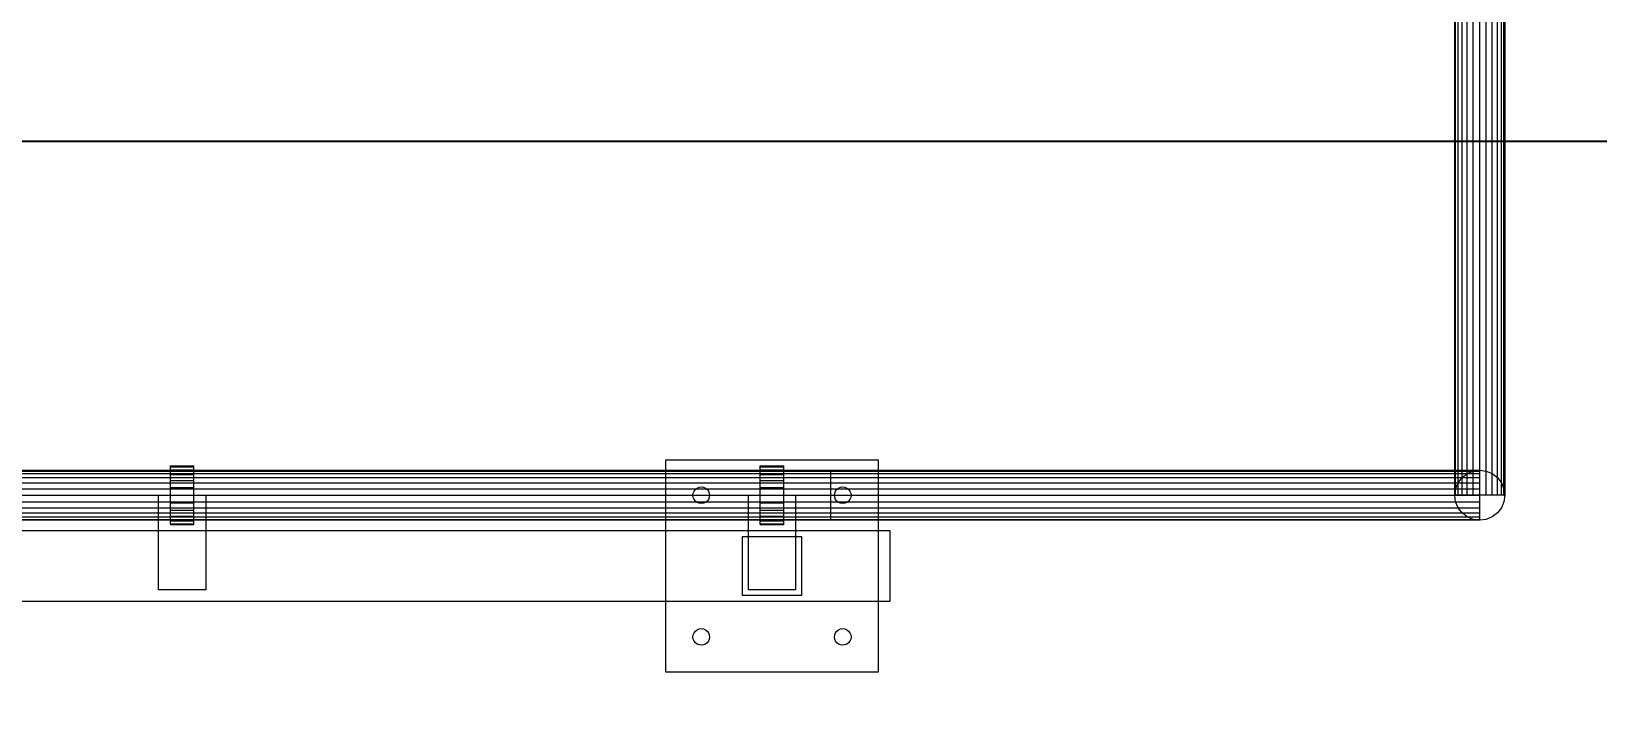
# Model space of a CAD drawing. Header units: millimetres. Extents: x -191664 to 191490, y -197311 to 10263.
# Drawn here: x 5097 to 6425, y -91244 to -90657 of the extents above; entities that cross this region are included whole.
import ezdxf

# ---------------------------------------------------------------- set-up
doc = ezdxf.new("R2010")
doc.units = ezdxf.units.MM
for name, color, linetype, lineweight in [('COTAS_O', 1, 'Continuous', 0), ('DET_mezcladora_superior', 7, 'Continuous', 0), ('R15_COTAS_TRANSPORTE_P', 1, 'Continuous', 0)]:
    doc.layers.add(name, color=color, linetype=linetype, lineweight=lineweight)
doc.dimstyles.new('PLANTA_20', dxfattribs={"dimtxt": 50, "dimasz": 30, "dimexe": 30, "dimexo": 16, "dimgap": 20, "dimtad": 1, "dimtih": 1, "dimtoh": 1, "dimdec": 1, "dimzin": 0, "dimdsep": 46, "dimcen": 0.09, "dimadec": 0, "dimazin": 0, "dimtfac": 1, "dimtdec": 4, "dimtofl": 0, "dimtmove": 0, "dimatfit": 3, "dimfxl": 1, "dimtolj": 1, "dimtzin": 0, "dimarcsym": 0})

# ---------------------------------------------------------------- blocks, each defined once
blk = doc.blocks.new('*D66')
at = {"layer": 'COTAS_O', "color": 0, "lineweight": -2, "transparency": 16777216}
for p, q in [((1475, -90266), (1475, -90780)), ((7675, -90266), (7675, -90780)), ((1505, -90750), (7645, -90750))]:
    blk.add_line(p, q, dxfattribs=at)
at = {"layer": 'COTAS_O', "color": 0, "transparency": 16777216}
for points in [[(1505, -90745), (1505, -90755), (1475, -90750)], [(7645, -90745), (7645, -90755), (7675, -90750)]]:
    blk.add_solid(points, dxfattribs=at)
at = {"layer": 'Defpoints', "color": 0, "transparency": 16777216}
for p in [(1475, -90250), (7675, -90250), (7675, -90750)]:
    blk.add_point(p, dxfattribs=at)
blk = doc.blocks.new('*D133')
at = {"layer": 'Defpoints', "color": 0, "transparency": 16777216}
for p in [(439.7, -194148), (217.9, -194406.1), (-500, -194490), (-500, -194490), (500, -194490)]:
    blk.add_point(p, dxfattribs=at)
at = {"layer": 'R15_COTAS_TRANSPORTE_P', "color": 0, "lineweight": -2, "transparency": 16777216}
blk.add_arc((-500, -194490), 722.8, 2.3783, 17.6217, dxfattribs=at)
at = {"layer": 'R15_COTAS_TRANSPORTE_P', "color": 0, "transparency": 16777216}
for points in [[(184.1, -194272.8), (193.6, -194269.6), (179.2, -194242.8)], [(227.1, -194459.9), (217.2, -194460.1), (222.8, -194490)]]:
    blk.add_solid(points, dxfattribs=at)

msp = doc.modelspace()

# ---------------------------------------------------------------- linework, layer by layer
at = {"layer": 'DET_mezcladora_superior', "color": 134, "true_color": 0x238fa9}
for p, q in [((6303.8, -91050), (6303.8, -89760)), ((6304.52, -91050), (6304.52, -89760)), ((6306.64, -91050), (6306.64, -89760)), ((6310.01, -91050), (6310.01, -89760)), ((6314.4, -91050), (6314.4, -89760)), ((6319.51, -91050), (6319.51, -89760)), ((6325, -91050), (6325, -89760)), ((6330.49, -91050), (6330.49, -89760)), ((6335.6, -91050), (6335.6, -89760)), ((6339.99, -91050), (6339.99, -89760)), ((6343.36, -91050), (6343.36, -89760)), ((6345.48, -91050), (6345.48, -89760)), ((6346.2, -89760), (6346.2, -91050)), ((4995, -91028.8), (5775, -91028.8)), ((4995, -91029.52), (5775, -91029.52)), ((4995, -91031.64), (5775, -91031.64)), ((5775, -91029.52), (5775, -91028.8)), ((5775, -91028.8), (6325, -91028.8)), ((5775, -91031.64), (5775, -91029.52)), ((5775, -91029.52), (6325, -91029.52)), ((5775, -91035.01), (5775, -91031.64)), ((5775, -91031.64), (6325, -91031.64)), ((6310.01, -91035.01), (6314.4, -91031.64)), ((6314.4, -91031.64), (6319.51, -91029.52)), ((6319.51, -91029.52), (6325, -91028.8)), ((6325, -91029.52), (6325, -91028.8)), ((6325, -91028.8), (6330.49, -91029.52)), ((6325, -91031.64), (6325, -91029.52)), ((6325, -91035.01), (6325, -91031.64)), ((6330.49, -91029.52), (6335.6, -91031.64)), ((6335.6, -91031.64), (6339.99, -91035.01)), ((4995, -91035.01), (5775, -91035.01)), ((4995, -91039.4), (5775, -91039.4)), ((4995, -91044.51), (5775, -91044.51)), ((5775, -91039.4), (5775, -91035.01)), ((5775, -91035.01), (6325, -91035.01)), ((5775, -91044.51), (5775, -91039.4)), ((5775, -91039.4), (6325, -91039.4)), ((5775, -91050), (5775, -91044.51)), ((5775, -91044.51), (6325, -91044.51)), ((6303.8, -91050), (6304.52, -91044.51)), ((6304.52, -91044.51), (6306.64, -91039.4)), ((6306.64, -91039.4), (6310.01, -91035.01)), ((6325, -91039.4), (6325, -91035.01)), ((6325, -91044.51), (6325, -91039.4)), ((6325, -91050), (6325, -91044.51)), ((6339.99, -91035.01), (6343.36, -91039.4)), ((6343.36, -91039.4), (6345.48, -91044.51)), ((6345.48, -91044.51), (6346.2, -91050)), ((4995, -91050), (5775, -91050)), ((4995, -91055.49), (5775, -91055.49)), ((5775, -91055.49), (5775, -91050)), ((5775, -91050), (6325, -91050)), ((5775, -91060.6), (5775, -91055.49)), ((5775, -91055.49), (6325, -91055.49)), ((6304.52, -91055.49), (6303.8, -91050)), ((6304.52, -91050), (6303.8, -91050)), ((6306.64, -91050), (6304.52, -91050)), ((6306.64, -91060.6), (6304.52, -91055.49)), ((6310.01, -91050), (6306.64, -91050)), ((6314.4, -91050), (6310.01, -91050)), ((6319.51, -91050), (6314.4, -91050)), ((6325, -91050), (6319.51, -91050)), ((6325, -91055.49), (6325, -91050)), ((6330.49, -91050), (6325, -91050)), ((6325, -91060.6), (6325, -91055.49)), ((6335.6, -91050), (6330.49, -91050)), ((6339.99, -91050), (6335.6, -91050)), ((6343.36, -91050), (6339.99, -91050)), ((6345.48, -91050), (6343.36, -91050)), ((6345.48, -91055.49), (6343.36, -91060.6)), ((6346.2, -91050), (6345.48, -91055.49)), ((6345.48, -91050), (6346.2, -91050)), ((4995, -91060.6), (5775, -91060.6)), ((4995, -91064.99), (5775, -91064.99)), ((4995, -91068.36), (5775, -91068.36)), ((4995, -91070.48), (5775, -91070.48)), ((5775, -91071.2), (4995, -91071.2)), ((5775, -91064.99), (5775, -91060.6)), ((5775, -91060.6), (6325, -91060.6)), ((5775, -91068.36), (5775, -91064.99)), ((5775, -91064.99), (6325, -91064.99)), ((5775, -91070.48), (5775, -91068.36)), ((5775, -91068.36), (6325, -91068.36)), ((5775, -91071.2), (5775, -91070.48)), ((5775, -91070.48), (6325, -91070.48)), ((6325, -91071.2), (5775, -91071.2)), ((6310.01, -91064.99), (6306.64, -91060.6)), ((6314.4, -91068.36), (6310.01, -91064.99)), ((6319.51, -91070.48), (6314.4, -91068.36)), ((6325, -91071.2), (6319.51, -91070.48)), ((6325, -91064.99), (6325, -91060.6)), ((6325, -91068.36), (6325, -91064.99)), ((6325, -91070.48), (6325, -91068.36)), ((6325, -91071.2), (6325, -91070.48)), ((6330.49, -91070.48), (6325, -91071.2)), ((6335.6, -91068.36), (6330.49, -91070.48)), ((6339.99, -91064.99), (6335.6, -91068.36)), ((6343.36, -91060.6), (6339.99, -91064.99))]:
    msp.add_line(p, q, dxfattribs=at)
at = {"layer": 'DET_mezcladora_superior', "color": 139, "true_color": 0x344b58}
for p, q in [((5635, -91200), (5635, -91020)), ((5635, -91020), (5815, -91020)), ((5815, -91020), (5815, -91200)), ((5205, -91130), (5205, -91050)), ((5205, -91050), (5245, -91050)), ((5245, -91050), (5245, -91130)), ((5705, -91130), (5705, -91050)), ((5705, -91050), (5745, -91050)), ((5745, -91050), (5745, -91130)), ((3525, -91080), (5825, -91080)), ((5700, -91135), (5700, -91085)), ((5700, -91085), (5750, -91085)), ((5750, -91085), (5750, -91135)), ((5825, -91080), (5825, -91140)), ((5245, -91130), (5205, -91130)), ((5750, -91135), (5700, -91135)), ((5745, -91130), (5705, -91130)), ((5825, -91140), (3525, -91140)), ((5815, -91200), (5635, -91200))]:
    msp.add_line(p, q, dxfattribs=at)
at = {"layer": 'DET_mezcladora_superior', "color": 9, "true_color": 0xb9c5c9}
for p, q in [((5215, -91025.85), (5215, -91025)), ((5215, -91025), (5235, -91025)), ((5215, -91028.35), (5215, -91025.85)), ((5215, -91025.85), (5235, -91025.85)), ((5215, -91032.32), (5215, -91028.35)), ((5215, -91028.35), (5235, -91028.35)), ((5215, -91037.5), (5215, -91032.32)), ((5215, -91032.32), (5235, -91032.32)), ((5235, -91025.85), (5235, -91025)), ((5235, -91028.35), (5235, -91025.85)), ((5235, -91032.32), (5235, -91028.35)), ((5235, -91037.5), (5235, -91032.32)), ((5715, -91025.85), (5715, -91025)), ((5715, -91025), (5735, -91025)), ((5715, -91028.35), (5715, -91025.85)), ((5715, -91025.85), (5735, -91025.85)), ((5715, -91032.32), (5715, -91028.35)), ((5715, -91028.35), (5735, -91028.35)), ((5715, -91037.5), (5715, -91032.32)), ((5715, -91032.32), (5735, -91032.32)), ((5735, -91025.85), (5735, -91025)), ((5735, -91028.35), (5735, -91025.85)), ((5735, -91032.32), (5735, -91028.35)), ((5735, -91037.5), (5735, -91032.32)), ((5215, -91043.53), (5215, -91037.5)), ((5215, -91037.5), (5235, -91037.5)), ((5215, -91050), (5215, -91043.53)), ((5215, -91043.53), (5235, -91043.53)), ((5235, -91043.53), (5235, -91037.5)), ((5235, -91050), (5235, -91043.53)), ((5658.24, -91048.19), (5658.94, -91046.5)), ((5658.94, -91046.5), (5660.05, -91045.05)), ((5660.05, -91045.05), (5661.5, -91043.94)), ((5661.5, -91043.94), (5663.19, -91043.24)), ((5663.19, -91043.24), (5665, -91043)), ((5665, -91043), (5666.81, -91043.24)), ((5666.81, -91043.24), (5668.5, -91043.94)), ((5668.5, -91043.94), (5669.95, -91045.05)), ((5669.95, -91045.05), (5671.06, -91046.5)), ((5671.06, -91046.5), (5671.76, -91048.19)), ((5715, -91043.53), (5715, -91037.5)), ((5715, -91037.5), (5735, -91037.5)), ((5715, -91050), (5715, -91043.53)), ((5715, -91043.53), (5735, -91043.53)), ((5735, -91043.53), (5735, -91037.5)), ((5735, -91050), (5735, -91043.53)), ((5778.24, -91048.19), (5778.94, -91046.5)), ((5778.94, -91046.5), (5780.05, -91045.05)), ((5780.05, -91045.05), (5781.5, -91043.94)), ((5781.5, -91043.94), (5783.19, -91043.24)), ((5783.19, -91043.24), (5785, -91043)), ((5785, -91043), (5786.81, -91043.24)), ((5786.81, -91043.24), (5788.5, -91043.94)), ((5788.5, -91043.94), (5789.95, -91045.05)), ((5789.95, -91045.05), (5791.06, -91046.5)), ((5791.06, -91046.5), (5791.76, -91048.19)), ((5215, -91056.47), (5215, -91050)), ((5215, -91050), (5235, -91050)), ((5215, -91062.5), (5215, -91056.47)), ((5215, -91056.47), (5235, -91056.47)), ((5235, -91056.47), (5235, -91050)), ((5235, -91062.5), (5235, -91056.47)), ((5658, -91050), (5658.24, -91048.19)), ((5658.24, -91051.81), (5658, -91050)), ((5658.94, -91053.5), (5658.24, -91051.81)), ((5660.05, -91054.95), (5658.94, -91053.5)), ((5661.5, -91056.06), (5660.05, -91054.95)), ((5663.19, -91056.76), (5661.5, -91056.06)), ((5665, -91057), (5663.19, -91056.76)), ((5666.81, -91056.76), (5665, -91057)), ((5668.5, -91056.06), (5666.81, -91056.76)), ((5669.95, -91054.95), (5668.5, -91056.06)), ((5671.06, -91053.5), (5669.95, -91054.95)), ((5671.76, -91051.81), (5671.06, -91053.5)), ((5671.76, -91048.19), (5672, -91050)), ((5672, -91050), (5671.76, -91051.81)), ((5715, -91056.47), (5715, -91050)), ((5715, -91050), (5735, -91050)), ((5715, -91062.5), (5715, -91056.47)), ((5715, -91056.47), (5735, -91056.47)), ((5735, -91056.47), (5735, -91050)), ((5735, -91062.5), (5735, -91056.47)), ((5778, -91050), (5778.24, -91048.19)), ((5778.24, -91051.81), (5778, -91050)), ((5778.94, -91053.5), (5778.24, -91051.81)), ((5780.05, -91054.95), (5778.94, -91053.5)), ((5781.5, -91056.06), (5780.05, -91054.95)), ((5783.19, -91056.76), (5781.5, -91056.06)), ((5785, -91057), (5783.19, -91056.76)), ((5786.81, -91056.76), (5785, -91057)), ((5788.5, -91056.06), (5786.81, -91056.76)), ((5789.95, -91054.95), (5788.5, -91056.06)), ((5791.06, -91053.5), (5789.95, -91054.95)), ((5791.76, -91051.81), (5791.06, -91053.5)), ((5791.76, -91048.19), (5792, -91050)), ((5792, -91050), (5791.76, -91051.81)), ((5215, -91067.68), (5215, -91062.5)), ((5215, -91062.5), (5235, -91062.5)), ((5215, -91071.65), (5215, -91067.68)), ((5215, -91067.68), (5235, -91067.68)), ((5215, -91074.15), (5215, -91071.65)), ((5215, -91071.65), (5235, -91071.65)), ((5235, -91067.68), (5235, -91062.5)), ((5235, -91071.65), (5235, -91067.68)), ((5235, -91074.15), (5235, -91071.65)), ((5715, -91067.68), (5715, -91062.5)), ((5715, -91062.5), (5735, -91062.5)), ((5715, -91071.65), (5715, -91067.68)), ((5715, -91067.68), (5735, -91067.68)), ((5715, -91074.15), (5715, -91071.65)), ((5715, -91071.65), (5735, -91071.65)), ((5735, -91067.68), (5735, -91062.5)), ((5735, -91071.65), (5735, -91067.68)), ((5735, -91074.15), (5735, -91071.65)), ((5215, -91074.15), (5215, -91075)), ((5215, -91074.15), (5235, -91074.15)), ((5235, -91075), (5215, -91075)), ((5235, -91075), (5235, -91074.15)), ((5715, -91074.15), (5715, -91075)), ((5715, -91074.15), (5735, -91074.15)), ((5735, -91075), (5715, -91075)), ((5735, -91075), (5735, -91074.15)), ((5658.24, -91168.19), (5658.94, -91166.5)), ((5658.94, -91166.5), (5660.05, -91165.05)), ((5660.05, -91165.05), (5661.5, -91163.94)), ((5661.5, -91163.94), (5663.19, -91163.24)), ((5663.19, -91163.24), (5665, -91163)), ((5665, -91163), (5666.81, -91163.24)), ((5666.81, -91163.24), (5668.5, -91163.94)), ((5668.5, -91163.94), (5669.95, -91165.05)), ((5669.95, -91165.05), (5671.06, -91166.5)), ((5671.06, -91166.5), (5671.76, -91168.19)), ((5778.24, -91168.19), (5778.94, -91166.5)), ((5778.94, -91166.5), (5780.05, -91165.05)), ((5780.05, -91165.05), (5781.5, -91163.94)), ((5781.5, -91163.94), (5783.19, -91163.24)), ((5783.19, -91163.24), (5785, -91163)), ((5785, -91163), (5786.81, -91163.24)), ((5786.81, -91163.24), (5788.5, -91163.94)), ((5788.5, -91163.94), (5789.95, -91165.05)), ((5789.95, -91165.05), (5791.06, -91166.5)), ((5791.06, -91166.5), (5791.76, -91168.19)), ((5658, -91170), (5658.24, -91168.19)), ((5658.24, -91171.81), (5658, -91170)), ((5658.94, -91173.5), (5658.24, -91171.81)), ((5660.05, -91174.95), (5658.94, -91173.5)), ((5661.5, -91176.06), (5660.05, -91174.95)), ((5663.19, -91176.76), (5661.5, -91176.06)), ((5665, -91177), (5663.19, -91176.76)), ((5666.81, -91176.76), (5665, -91177)), ((5668.5, -91176.06), (5666.81, -91176.76)), ((5669.95, -91174.95), (5668.5, -91176.06)), ((5671.06, -91173.5), (5669.95, -91174.95)), ((5671.76, -91171.81), (5671.06, -91173.5)), ((5671.76, -91168.19), (5672, -91170)), ((5672, -91170), (5671.76, -91171.81)), ((5778, -91170), (5778.24, -91168.19)), ((5778.24, -91171.81), (5778, -91170)), ((5778.94, -91173.5), (5778.24, -91171.81)), ((5780.05, -91174.95), (5778.94, -91173.5)), ((5781.5, -91176.06), (5780.05, -91174.95)), ((5783.19, -91176.76), (5781.5, -91176.06)), ((5785, -91177), (5783.19, -91176.76)), ((5786.81, -91176.76), (5785, -91177)), ((5788.5, -91176.06), (5786.81, -91176.76)), ((5789.95, -91174.95), (5788.5, -91176.06)), ((5791.06, -91173.5), (5789.95, -91174.95)), ((5791.76, -91171.81), (5791.06, -91173.5)), ((5791.76, -91168.19), (5792, -91170)), ((5792, -91170), (5791.76, -91171.81))]:
    msp.add_line(p, q, dxfattribs=at)

# ---------------------------------------------------------------- dimensions: what is measured, and where the dimension line sits
at = {"layer": 'COTAS_O'}
dim = msp.add_aligned_dim(p1=(1475, -90250), p2=(7675, -90250), distance=-500, text='<> O', dimstyle='PLANTA_20', dxfattribs=at)
dim.commit()
dim.dimension.update_dxf_attribs({"geometry": '*D66', "text_midpoint": (4575, -90750)})
at = {"layer": 'R15_COTAS_TRANSPORTE_P'}
dim = msp.add_angular_dim_2l(base=(217.89, -194406.09), line1=((-500, -194490), (500, -194490)), line2=((-500, -194490), (439.69, -194147.98)), dimstyle='PLANTA_20', dxfattribs=at)
dim.commit()
dim.dimension.update_dxf_attribs({"geometry": '*D133', "text_midpoint": (191490.46, -33543.69)})

doc.saveas('drawing.dxf')
